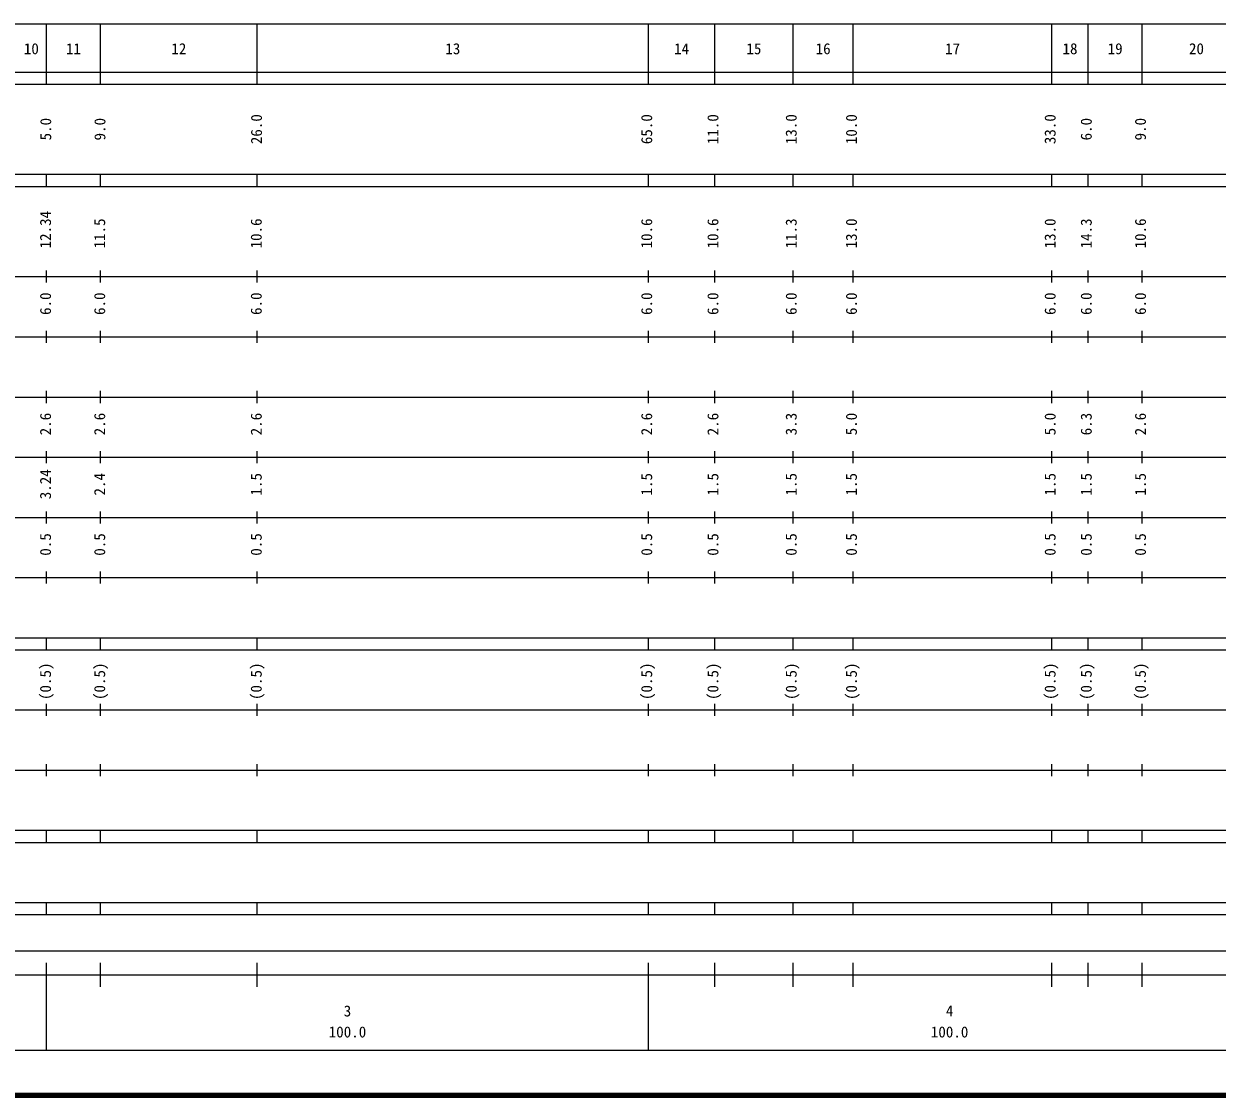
# Model space of a CAD drawing. Units: millimetres on the paper, enlarged 1000 times. Extents: x 40000 to 680000, y 20000 to 380000.
# Drawn here: x 264259 to 462433, y 20000 to 198000 of the extents above; entities that cross this region are included whole.
import ezdxf
from ezdxf.enums import TextEntityAlignment as Align

# ---------------------------------------------------------------- set-up
doc = ezdxf.new("R2010")
doc.units = ezdxf.units.MM
doc.header["$LTSCALE"] = 1000
doc.layers.add('M-TTL', color=2, linetype='Continuous', lineweight=140)
doc.layers.add('M-TTL-BAND', color=7, linetype='Continuous', lineweight=25)
doc.styles.add('ＭＳ ゴシック', font='')
doc.styles.get('ＭＳ ゴシック').set_extended_font_data('MS Gothic')

msp = doc.modelspace()

# ---------------------------------------------------------------- linework, layer by layer
at = {"layer": 'M-TTL'}
msp.add_line((40000, 20000), (680000, 20000), dxfattribs=at)
at = {"layer": 'M-TTL-BAND'}
for p, q in [((68000, 198000), (579000, 198000)), ((268000, 188000), (268000, 198000)), ((277000, 188000), (277000, 198000)), ((303000, 188000), (303000, 198000)), ((368000, 188000), (368000, 198000)), ((379000, 188000), (379000, 198000)), ((392000, 188000), (392000, 198000)), ((402000, 188000), (402000, 198000)), ((435000, 188000), (435000, 198000)), ((441000, 188000), (441000, 198000)), ((450000, 188000), (450000, 198000)), ((40000, 190000), (579000, 190000)), ((40000, 188000), (579000, 188000)), ((40000, 173000), (579000, 173000)), ((268000, 171000), (268000, 173000)), ((277000, 171000), (277000, 173000)), ((303000, 171000), (303000, 173000)), ((368000, 171000), (368000, 173000)), ((379000, 171000), (379000, 173000)), ((392000, 171000), (392000, 173000)), ((402000, 171000), (402000, 173000)), ((435000, 171000), (435000, 173000)), ((441000, 171000), (441000, 173000)), ((450000, 171000), (450000, 173000)), ((40000, 171000), (579000, 171000)), ((268000, 155000), (268000, 157000)), ((277000, 155000), (277000, 157000)), ((303000, 155000), (303000, 157000)), ((368000, 155000), (368000, 157000)), ((379000, 155000), (379000, 157000)), ((392000, 155000), (392000, 157000)), ((402000, 155000), (402000, 157000)), ((435000, 155000), (435000, 157000)), ((441000, 155000), (441000, 157000)), ((450000, 155000), (450000, 157000)), ((40000, 156000), (579000, 156000)), ((268000, 145000), (268000, 147000)), ((277000, 145000), (277000, 147000)), ((303000, 145000), (303000, 147000)), ((368000, 145000), (368000, 147000)), ((379000, 145000), (379000, 147000)), ((392000, 145000), (392000, 147000)), ((402000, 145000), (402000, 147000)), ((435000, 145000), (435000, 147000)), ((441000, 145000), (441000, 147000)), ((450000, 145000), (450000, 147000)), ((46000, 146000), (579000, 146000)), ((268000, 135000), (268000, 137000)), ((277000, 135000), (277000, 137000)), ((303000, 135000), (303000, 137000)), ((368000, 135000), (368000, 137000)), ((379000, 135000), (379000, 137000)), ((392000, 135000), (392000, 137000)), ((402000, 135000), (402000, 137000)), ((435000, 135000), (435000, 137000)), ((441000, 135000), (441000, 137000)), ((450000, 135000), (450000, 137000)), ((52000, 136000), (579000, 136000)), ((268000, 125000), (268000, 127000)), ((277000, 125000), (277000, 127000)), ((303000, 125000), (303000, 127000)), ((368000, 125000), (368000, 127000)), ((379000, 125000), (379000, 127000)), ((392000, 125000), (392000, 127000)), ((402000, 125000), (402000, 127000)), ((435000, 125000), (435000, 127000)), ((441000, 125000), (441000, 127000)), ((450000, 125000), (450000, 127000)), ((46000, 126000), (579000, 126000)), ((268000, 115000), (268000, 117000)), ((277000, 115000), (277000, 117000)), ((303000, 115000), (303000, 117000)), ((368000, 115000), (368000, 117000)), ((379000, 115000), (379000, 117000)), ((392000, 115000), (392000, 117000)), ((402000, 115000), (402000, 117000)), ((435000, 115000), (435000, 117000)), ((441000, 115000), (441000, 117000)), ((450000, 115000), (450000, 117000)), ((52000, 116000), (579000, 116000)), ((46000, 106000), (579000, 106000)), ((268000, 105000), (268000, 107000)), ((277000, 105000), (277000, 107000)), ((303000, 105000), (303000, 107000)), ((368000, 105000), (368000, 107000)), ((379000, 105000), (379000, 107000)), ((392000, 105000), (392000, 107000)), ((402000, 105000), (402000, 107000)), ((435000, 105000), (435000, 107000)), ((441000, 105000), (441000, 107000)), ((450000, 105000), (450000, 107000)), ((40000, 96000), (579000, 96000)), ((268000, 94000), (268000, 96000)), ((277000, 94000), (277000, 96000)), ((303000, 94000), (303000, 96000)), ((368000, 94000), (368000, 96000)), ((379000, 94000), (379000, 96000)), ((392000, 94000), (392000, 96000)), ((402000, 94000), (402000, 96000)), ((435000, 94000), (435000, 96000)), ((441000, 94000), (441000, 96000)), ((450000, 94000), (450000, 96000)), ((40000, 94000), (579000, 94000)), ((49000, 84000), (579000, 84000)), ((268000, 83000), (268000, 85000)), ((277000, 83000), (277000, 85000)), ((303000, 83000), (303000, 85000)), ((368000, 83000), (368000, 85000)), ((379000, 83000), (379000, 85000)), ((392000, 83000), (392000, 85000)), ((402000, 83000), (402000, 85000)), ((435000, 83000), (435000, 85000)), ((441000, 83000), (441000, 85000)), ((450000, 83000), (450000, 85000)), ((40000, 74000), (579000, 74000)), ((268000, 73000), (268000, 75000)), ((277000, 73000), (277000, 75000)), ((303000, 73000), (303000, 75000)), ((368000, 73000), (368000, 75000)), ((379000, 73000), (379000, 75000)), ((392000, 73000), (392000, 75000)), ((402000, 73000), (402000, 75000)), ((435000, 73000), (435000, 75000)), ((441000, 73000), (441000, 75000)), ((450000, 73000), (450000, 75000)), ((40000, 64000), (579000, 64000)), ((268000, 62000), (268000, 64000)), ((277000, 62000), (277000, 64000)), ((303000, 62000), (303000, 64000)), ((368000, 62000), (368000, 64000)), ((379000, 62000), (379000, 64000)), ((392000, 62000), (392000, 64000)), ((402000, 62000), (402000, 64000)), ((435000, 62000), (435000, 64000)), ((441000, 62000), (441000, 64000)), ((450000, 62000), (450000, 64000)), ((40000, 62000), (579000, 62000)), ((40000, 52000), (579000, 52000)), ((268000, 50000), (268000, 52000)), ((277000, 50000), (277000, 52000)), ((303000, 50000), (303000, 52000)), ((368000, 50000), (368000, 52000)), ((379000, 50000), (379000, 52000)), ((392000, 50000), (392000, 52000)), ((402000, 50000), (402000, 52000)), ((435000, 50000), (435000, 52000)), ((441000, 50000), (441000, 52000)), ((450000, 50000), (450000, 52000)), ((40000, 50000), (579000, 50000)), ((71000, 44000), (565000, 44000)), ((268000, 27500), (268000, 42000)), ((277000, 38000), (277000, 42000)), ((303000, 38000), (303000, 42000)), ((368000, 27500), (368000, 42000)), ((379000, 38000), (379000, 42000)), ((392000, 38000), (392000, 42000)), ((402000, 38000), (402000, 42000)), ((435000, 38000), (435000, 42000)), ((441000, 38000), (441000, 42000)), ((450000, 38000), (450000, 42000)), ((40000, 40000), (579000, 40000)), ((68000, 27500), (579000, 27500))]:
    msp.add_line(p, q, dxfattribs=at)

# ---------------------------------------------------------------- texts
at = {"layer": 'M-TTL-BAND', "style": 'ＭＳ ゴシック'}
for s, p in [('10', (265500, 192405)), ('11', (272500, 192405)), ('12', (290000, 192405)), ('13', (335500, 192405)), ('14', (373500, 192405)), ('15', (385500, 192405)), ('16', (397000, 192405)), ('17', (418500, 192405)), ('18', (438000, 192405)), ('19', (445500, 192405)), ('20', (459000, 192405)), ('3', (318000, 32523)), ('4', (418000, 32523)), ('100.0', (318000, 29033)), ('100.0', (418000, 29033))]:
    msp.add_text(s, height=1833, dxfattribs=at).set_placement(p, align=Align.BOTTOM_CENTER)
for s, p in [('26.0', (304347, 180500)), ('65.0', (369154, 180500)), ('11.0', (380154, 180500)), ('13.0', (393154, 180500)), ('10.0', (403154, 180500)), ('33.0', (436154, 180500)), ('5.0', (269347, 180500)), ('9.0', (278347, 180500)), ('6.0', (442154, 180500)), ('9.0', (451154, 180500)), ('12.34', (269309, 163802)), ('11.5', (278309, 163174)), ('10.6', (304309, 163174)), ('10.6', (369154, 163174)), ('10.6', (380154, 163174)), ('11.3', (393154, 163174)), ('13.0', (403154, 163174)), ('13.0', (436154, 163174)), ('14.3', (442154, 163174)), ('10.6', (451154, 163174)), ('6.0', (269309, 151500)), ('6.0', (278309, 151500)), ('6.0', (304309, 151500)), ('6.0', (369154, 151500)), ('6.0', (380154, 151500)), ('6.0', (393154, 151500)), ('6.0', (403154, 151500)), ('6.0', (436154, 151500)), ('6.0', (442154, 151500)), ('6.0', (451154, 151500)), ('2.6', (269309, 131500)), ('2.6', (278309, 131500)), ('2.6', (304309, 131500)), ('2.6', (369154, 131500)), ('2.6', (380154, 131500)), ('3.3', (393154, 131500)), ('5.0', (403154, 131500)), ('5.0', (436154, 131500)), ('6.3', (442154, 131500)), ('2.6', (451154, 131500)), ('3.24', (269309, 121500)), ('2.4', (278309, 121500)), ('1.5', (304309, 121500)), ('1.5', (369154, 121500)), ('1.5', (380154, 121500)), ('1.5', (393154, 121500)), ('1.5', (403154, 121500)), ('1.5', (436154, 121500)), ('1.5', (442154, 121500)), ('1.5', (451154, 121500)), ('0.5', (269309, 111500)), ('0.5', (278309, 111500)), ('0.5', (304309, 111500)), ('0.5', (369154, 111500)), ('0.5', (380154, 111500)), ('0.5', (393154, 111500)), ('0.5', (403154, 111500)), ('0.5', (436154, 111500)), ('0.5', (442154, 111500)), ('0.5', (451154, 111500)), ('(0.5)', (269309, 88764)), ('(0.5)', (278309, 88764)), ('(0.5)', (304309, 88764)), ('(0.5)', (369154, 88764)), ('(0.5)', (380154, 88764)), ('(0.5)', (393154, 88764)), ('(0.5)', (403154, 88764)), ('(0.5)', (436154, 88764)), ('(0.5)', (442154, 88764)), ('(0.5)', (451154, 88764))]:
    msp.add_text(s, height=1833, rotation=90, dxfattribs=at).set_placement(p, align=Align.BOTTOM_CENTER)

doc.saveas('drawing.dxf')
